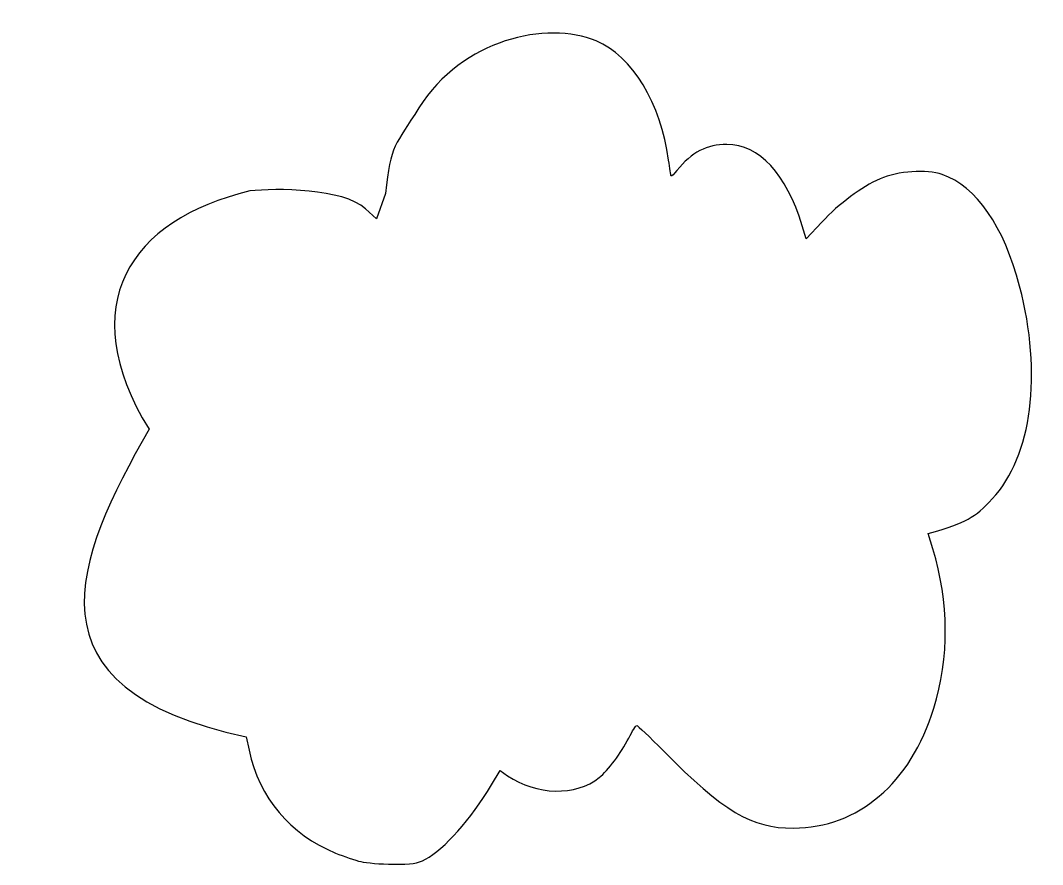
# Model space of a CAD drawing. Header units: centimetres. Extents: x -15.1 to 9.3, y -12.8 to 7.3.
import ezdxf

# ---------------------------------------------------------------- set-up
doc = ezdxf.new("R2010")
doc.units = ezdxf.units.CM
doc.header["$MEASUREMENT"] = 0
doc.layers.add('Layer 1', color=7, linetype='Continuous')

msp = doc.modelspace()

# ---------------------------------------------------------------- linework, layer by layer
at = {"layer": 'Layer 1'}
msp.add_open_spline([(-6.99546, -12.73123), (-7.12639, -12.70074), (-7.39751, -12.60843), (-7.59794, -12.52609), (-7.59794, -12.52609), (-8.68413, -12.07987), (-9.41105, -11.21563), (-9.66033, -10.07413), (-9.66033, -10.07413), (-9.66033, -10.07413), (-9.72932, -9.7582), (-9.72932, -9.7582), (-9.72932, -9.7582), (-15.11164, -8.60092), (-13.82914, -5.55687), (-12.04535, -2.41996), (-12.04535, -2.41996), (-13.85968, 0.53677), (-12.50558, 2.578), (-9.63844, 3.26185), (-9.63844, 3.26185), (-9.02963, 3.33424), (-7.40676, 3.32354), (-6.88252, 2.83627), (-6.88252, 2.83627), (-6.88252, 2.83627), (-6.62404, 2.59601), (-6.62404, 2.59601), (-6.62404, 2.59601), (-6.62404, 2.59601), (-6.40586, 3.20356), (-6.40586, 3.20356), (-6.40586, 3.20356), (-6.28632, 4.37778), (-6.16739, 4.35172), (-5.60996, 5.24182), (-5.60996, 5.24182), (-4.5798, 6.88678), (-2.56096, 7.32837), (-1.38009, 6.83917), (-1.38009, 6.83917), (-0.52489, 6.48488), (0.16625, 5.34736), (0.346, 3.99824), (0.346, 3.99824), (0.37198, 3.80323), (0.39852, 3.63271), (0.40497, 3.61929), (0.40497, 3.61929), (0.41141, 3.60587), (0.47374, 3.6653), (0.54347, 3.75136), (0.54347, 3.75136), (0.89424, 4.18428), (1.2629, 4.37695), (1.73207, 4.37255), (1.73207, 4.37255), (2.50783, 4.36527), (3.1477, 3.67602), (3.5335, 2.43207), (3.5335, 2.43207), (3.5335, 2.43207), (3.62895, 2.12433), (3.62895, 2.12433), (3.62895, 2.12433), (3.62895, 2.12433), (3.99629, 2.51655), (3.99629, 2.51655), (3.99629, 2.51655), (4.41745, 2.96624), (4.94246, 3.35595), (5.38991, 3.551), (5.38991, 3.551), (5.81342, 3.73562), (6.49503, 3.78224), (6.8719, 3.65236), (6.8719, 3.65236), (7.68058, 3.37367), (8.34695, 2.41248), (8.71586, 0.99261), (8.71586, 0.99261), (9.26263, -1.11183), (9.01333, -3.05216), (8.06408, -4.08037), (8.06408, -4.08037), (7.65196, -4.52676), (7.41855, -4.65677), (6.62025, -4.88459), (6.62025, -4.88459), (6.62025, -4.88459), (6.53529, -4.90883), (6.53529, -4.90883), (6.53529, -4.90883), (6.53529, -4.90883), (6.64511, -5.26872), (6.64511, -5.26872), (6.64511, -5.26872), (7.03497, -6.54631), (7.04338, -7.86605), (6.66938, -9.0744), (6.66938, -9.0744), (6.11634, -10.86116), (4.86766, -11.92654), (3.32022, -11.9319), (3.32022, -11.9319), (2.32011, -11.93537), (1.65455, -11.53981), (0.22278, -10.09101), (0.22278, -10.09101), (-0.10844, -9.75585), (-0.39568, -9.48203), (-0.41554, -9.48252), (-0.41554, -9.48252), (-0.43539, -9.48301), (-0.5208, -9.61826), (-0.60533, -9.78307), (-0.60533, -9.78307), (-0.79235, -10.14769), (-1.0913, -10.54754), (-1.31121, -10.72719), (-1.31121, -10.72719), (-1.85579, -11.17209), (-2.81666, -11.15229), (-3.49322, -10.68223), (-3.49322, -10.68223), (-3.49322, -10.68223), (-3.67206, -10.55797), (-3.67206, -10.55797), (-3.67206, -10.55797), (-3.67206, -10.55797), (-3.88007, -10.90348), (-3.88007, -10.90348), (-3.88007, -10.90348), (-4.37269, -11.72171), (-5.00274, -12.43146), (-5.45053, -12.67258), (-5.45053, -12.67258), (-5.65102, -12.78054), (-5.77992, -12.80083), (-6.22425, -12.79439), (-6.22425, -12.79439), (-6.51748, -12.79014), (-6.86452, -12.76171), (-6.99546, -12.73123)], degree=3, knots=[0, 0, 0, 0, 0.02702703, 0.02702703, 0.02702703, 0.02702703, 0.05405405, 0.05405405, 0.05405405, 0.05405405, 0.08108108, 0.08108108, 0.08108108, 0.08108108, 0.10810811, 0.10810811, 0.10810811, 0.10810811, 0.13513514, 0.13513514, 0.13513514, 0.13513514, 0.16216216, 0.16216216, 0.16216216, 0.16216216, 0.18918919, 0.18918919, 0.18918919, 0.18918919, 0.21621622, 0.21621622, 0.21621622, 0.21621622, 0.24324324, 0.24324324, 0.24324324, 0.24324324, 0.27027027, 0.27027027, 0.27027027, 0.27027027, 0.2972973, 0.2972973, 0.2972973, 0.2972973, 0.32432432, 0.32432432, 0.32432432, 0.32432432, 0.35135135, 0.35135135, 0.35135135, 0.35135135, 0.37837838, 0.37837838, 0.37837838, 0.37837838, 0.40540541, 0.40540541, 0.40540541, 0.40540541, 0.43243243, 0.43243243, 0.43243243, 0.43243243, 0.45945946, 0.45945946, 0.45945946, 0.45945946, 0.48648649, 0.48648649, 0.48648649, 0.48648649, 0.51351351, 0.51351351, 0.51351351, 0.51351351, 0.54054054, 0.54054054, 0.54054054, 0.54054054, 0.56756757, 0.56756757, 0.56756757, 0.56756757, 0.59459459, 0.59459459, 0.59459459, 0.59459459, 0.62162162, 0.62162162, 0.62162162, 0.62162162, 0.64864865, 0.64864865, 0.64864865, 0.64864865, 0.67567568, 0.67567568, 0.67567568, 0.67567568, 0.7027027, 0.7027027, 0.7027027, 0.7027027, 0.72972973, 0.72972973, 0.72972973, 0.72972973, 0.75675676, 0.75675676, 0.75675676, 0.75675676, 0.78378378, 0.78378378, 0.78378378, 0.78378378, 0.81081081, 0.81081081, 0.81081081, 0.81081081, 0.83783784, 0.83783784, 0.83783784, 0.83783784, 0.86486486, 0.86486486, 0.86486486, 0.86486486, 0.89189189, 0.89189189, 0.89189189, 0.89189189, 0.91891892, 0.91891892, 0.91891892, 0.91891892, 0.94594595, 0.94594595, 0.94594595, 0.94594595, 1, 1, 1, 1], dxfattribs=at)

doc.saveas('drawing.dxf')
